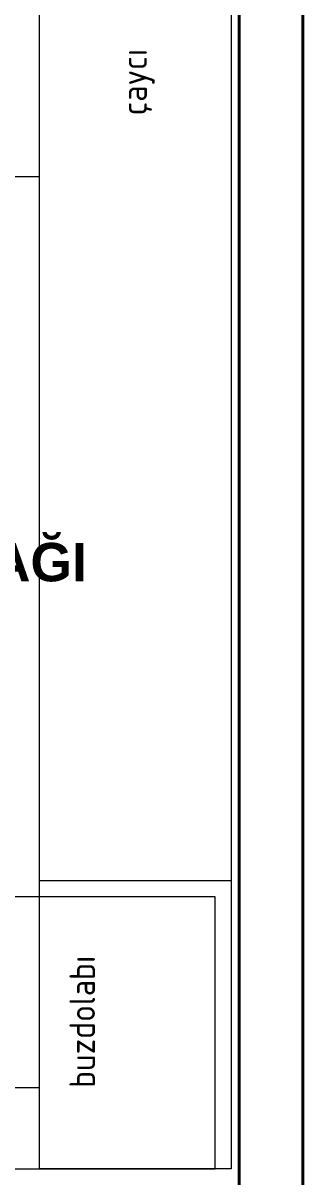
# Model space of a CAD drawing. Header units: centimetres. Extents: x 31 to 22766, y 238 to 3306.
# Drawn here: x 1954.4 to 2042, y 1382 to 1742.6 of the extents above; entities that cross this region are included whole.
import ezdxf

# ---------------------------------------------------------------- set-up
doc = ezdxf.new("R2010")
doc.units = ezdxf.units.CM
for name, color, linetype, lineweight in [('00_BORDA_DUVAR', 8, 'Continuous', 40), ('M-HAP-DATA', 42, 'Continuous', 0), ('TEFRİŞ', 8, 'Continuous', 9), ('YAZI1', 8, 'Continuous', 5)]:
    doc.layers.add(name, color=color, linetype=linetype, lineweight=lineweight)
doc.styles.add('style1', font='GENISO.shx', dxfattribs={"height": 80})

# ---------------------------------------------------------------- blocks, each defined once
blk = doc.blocks.new('DUVAR PLANI')
at = {"layer": '00_BORDA_DUVAR', "lineweight": 40}
blk.add_line((36320.64, 5592.62), (36320.64, 6772.62), dxfattribs=at)
at = {"layer": '00_BORDA_DUVAR', "lineweight": 40, "extrusion": (1.81127e-16, 0, -1)}
blk.add_lwpolyline([(-36300.64, 5612.62), (-36300.64, 6277.62), (-36065.64, 6277.62)], dxfattribs=at)
at = {"layer": 'TEFRİŞ'}
blk.add_lwpolyline([(36068.14, 5905.12), (36008.14, 5905.12), (36008.14, 6270.12), (36068.14, 6270.12), (36068.14, 6275.12), (36298.14, 6275.12), (36298.14, 5905.12), (36238.14, 5905.12), (36238.14, 6215.12), (36068.14, 6215.12)], close=True, dxfattribs=at)
blk = doc.blocks.new('G$C9F7A6E88')
at = {"layer": 'TEFRİŞ'}
for points in [[(-607.5, -4937.5), (-667.5, -4937.5), (-667.5, -4572.5), (-607.5, -4572.5), (-607.5, -4567.5), (-377.5, -4567.5), (-377.5, -4847.5), (-437.5, -4847.5), (-437.5, -4627.5), (-607.5, -4627.5)], [(-467.5, -4937.5), (-382.5, -4937.5), (-382.5, -4852.5), (-467.5, -4852.5)]]:
    blk.add_lwpolyline(points, close=True, dxfattribs=at)
blk.add_lwpolyline([(-437.5, -4627.5), (-437.5, -4567.5)], dxfattribs=at)
at = {"layer": 'YAZI1', "char_height": 8, "width": 78.1885, "attachment_point": 1, "rotation": 90, "style": 'style1'}
for s, insert in [('\\pxsm1,qc;çaycı', (-411.85, -4636.99)), ('\\pxsm1,qc;buzdolabı', (-428.08, -4930.63))]:
    blk.add_mtext(s, dxfattribs=dict(at, insert=insert))
blk = doc.blocks.new('A$Ce276fa5c')
at = {"layer": 'M-HAP-DATA', "color": 2}
blk.add_line((-1837.84, -862.06), (-1747.47, -862.06), dxfattribs=at)

msp = doc.modelspace()

# ---------------------------------------------------------------- block references
for name, p in [('DUVAR PLANI', (-34278.61, -4520.59)), ('A$Ce276fa5c', (3707.03, 2272.03)), ('G$C9F7A6E88', (2397.03, 6322.03))]:
    msp.add_blockref(name, p)

# ---------------------------------------------------------------- texts
at = {"layer": 'YAZI1', "insert": (1315.07, 1580.14), "char_height": 12, "width": 1131.5727, "attachment_point": 1, "style": 'style1'}
msp.add_mtext('\\pxsm1,qc;{\\fArial|b1|i0|c162|p34;MUTFAK & ÇAY OCAĞI}', dxfattribs=at)

doc.saveas('drawing.dxf')
